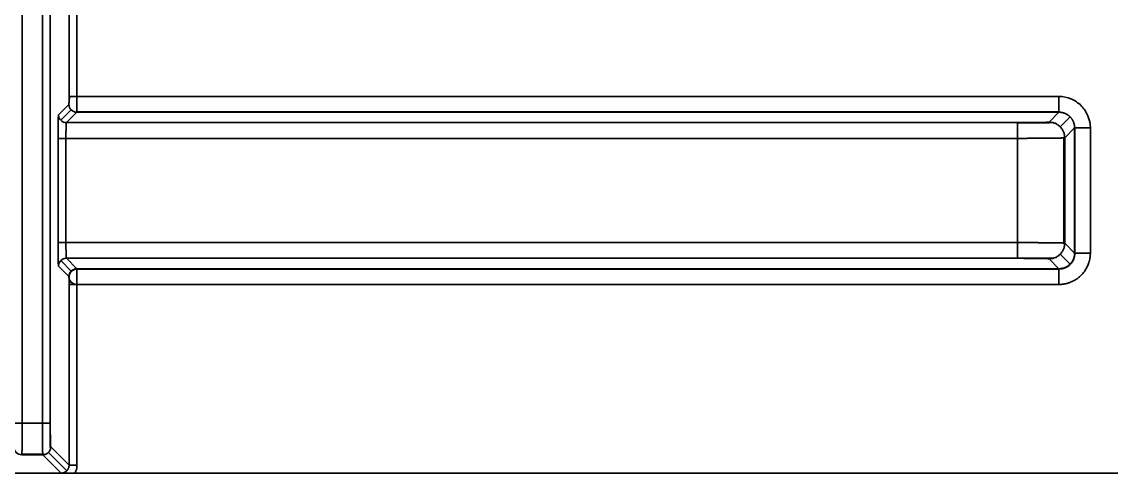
# Model space of a CAD drawing. Header units: millimetres. Extents: x 72 to 604, y 117 to 376.
# Drawn here: x 392.8 to 462.5, y 222.5 to 251.4 of the extents above; entities that cross this region are included whole.
import ezdxf

# ---------------------------------------------------------------- set-up
doc = ezdxf.new("R2010")
doc.units = ezdxf.units.MM
doc.layers.add('4', color=7, linetype='Continuous', true_color=0xffffff)

msp = doc.modelspace()

# ---------------------------------------------------------------- linework, layer by layer
at = {"layer": '4', "color": 7, "linetype": 'Continuous', "lineweight": 35}
for p, q in [((392.829, 225.733), (392.829, 305.989)), ((394.122, 305.989), (394.122, 225.733)), ((394.624, 225.733), (394.624, 305.989)), ((395.826, 296.524), (395.826, 246.642)), ((395.835, 296.524), (395.835, 246.642)), ((396.329, 246.642), (396.329, 296.524)), ((395.15, 245.472), (395.818, 246.139)), ((396.329, 246.642), (395.826, 246.642)), ((459.133, 246.642), (396.329, 246.642)), ((459.133, 246.642), (459.133, 245.637)), ((395.965, 245.784), (395.298, 245.117)), ((396.32, 245.637), (395.653, 244.969)), ((396.188, 245.654), (396.19, 245.654)), ((396.32, 245.637), (459.133, 245.637)), ((459.133, 245.654), (396.322, 245.654)), ((458.5, 245.004), (459.133, 245.637)), ((459.211, 244.71), (459.844, 245.343)), ((456.49, 244.969), (395.653, 244.969)), ((460.138, 244.632), (459.505, 243.999)), ((460.138, 244.632), (461.143, 244.632)), ((460.138, 244.632), (460.138, 236.626)), ((460.155, 236.626), (460.155, 244.632)), ((461.143, 236.626), (461.143, 244.632)), ((395.125, 243.965), (395.125, 237.293)), ((395.125, 243.965), (395.627, 243.965)), ((395.133, 243.965), (395.133, 237.293)), ((395.627, 237.293), (395.627, 243.965)), ((395.627, 243.965), (456.49, 243.965)), ((456.49, 243.965), (456.49, 237.293)), ((459.453, 237.265), (459.453, 243.993)), ((459.505, 237.259), (459.505, 243.999)), ((395.627, 237.293), (395.125, 237.293)), ((456.49, 237.293), (395.627, 237.293)), ((459.505, 237.259), (460.138, 236.626)), ((395.653, 236.288), (456.491, 236.288)), ((395.653, 236.288), (396.32, 235.621)), ((459.133, 235.621), (458.5, 236.254)), ((459.844, 235.915), (459.211, 236.548)), ((395.818, 235.119), (395.15, 235.786)), ((395.298, 236.141), (395.965, 235.474)), ((459.133, 235.621), (396.32, 235.621)), ((396.322, 235.604), (459.133, 235.604)), ((395.826, 234.616), (396.329, 234.616)), ((395.826, 234.616), (395.826, 223.05)), ((395.835, 223.05), (395.835, 234.616)), ((396.329, 234.616), (459.133, 234.616)), ((396.329, 223.05), (396.329, 234.616)), ((392.829, 225.733), (392.326, 225.733)), ((394.122, 225.733), (392.829, 225.733)), ((392.803, 223.724), (394.148, 223.724)), ((392.807, 223.758), (394.143, 223.758)), ((395.324, 222.548), (394.148, 223.724)), ((395.679, 222.695), (394.503, 223.871)), ((394.65, 224.226), (395.826, 223.05)), ((396.329, 223.05), (395.826, 223.05)), ((396.189, 222.539), (129.027, 222.539)), ((522.465, 222.539), (396.189, 222.539))]:
    msp.add_line(p, q, dxfattribs=at)
for centre, major_axis, ratio, start_param, end_param in [((396.32, 246.139), (-0.355, 0.355), 0.999695, 0.78555, 2.356042), ((395.653, 245.472), (0.355, -0.355), 0.999695, 3.927154, 5.497635), ((456.49, 245.005), (2.01, 0), 0.017452, 4.712493, 5.714523), ((456.49, 245.005), (3.015, 0), 0.017455, 4.712379, 5.563696), ((456.49, 245.005), (2.01, 0), 0.017452, 5.714523, 6.265821), ((395.653, 235.786), (-0.355, -0.355), 0.999695, 3.927143, 5.497624), ((456.49, 236.253), (3.015, 0), 0.017455, 0.719488, 1.570807), ((456.49, 236.253), (-2.01, 0), 0.017452, 4.170798, 4.712247), ((456.49, 236.253), (-2.01, 0), 0.017452, 3.158969, 4.170798), ((459.15, 236.609), (0.711, -0.711), 0.999695, 5.480791, 7.08558), ((396.32, 235.119), (0.355, 0.355), 0.999695, 0.78555, 2.356042), ((396.329, 235.11), (0.466, 0.193), 0.975619, 1.201013, 4.303683), ((392.802, 225.733), (0, 2.01), 0.013091, 3.159046, 4.712389), ((394.651, 225.733), (0, 2.01), 0.017455, 1.570788, 2.530175), ((394.651, 225.733), (0, -1.508), 0.017452, 4.712459, 5.807252), ((394.651, 225.733), (0, -1.508), 0.017452, 5.807256, 6.265803), ((392.803, 224.226), (0.355, -0.355), 0.999695, 3.927143, 5.497635)]:
    msp.add_ellipse(centre, major_axis=major_axis, ratio=ratio, start_param=start_param, end_param=end_param, dxfattribs=at)
for points, degree, knots in [([(395.818, 246.139), (395.819, 246.141), (395.821, 246.183), (395.822, 246.222), (395.824, 246.294), (395.825, 246.364), (395.826, 246.545), (395.826, 246.642)], 2, [0, 0, 0, 0.25, 0.25, 0.5, 0.5, 0.75, 1, 1, 1]), ([(395.862, 246.642), (395.856, 246.6), (395.845, 246.525), (395.833, 246.429), (395.826, 246.356), (395.824, 246.323), (395.824, 246.31)], 3, [0, 0, 0, 0, 0.27744, 0.536494, 0.777234, 1, 1, 1, 1]), ([(396.329, 246.642), (396.329, 246.636), (396.329, 246.626), (396.329, 246.611), (396.329, 246.595), (396.329, 246.579), (396.329, 246.563), (396.329, 246.547), (396.329, 246.531), (396.329, 246.515), (396.329, 246.498), (396.329, 246.482), (396.329, 246.465), (396.329, 246.449), (396.328, 246.432), (396.328, 246.415), (396.328, 246.398), (396.328, 246.381), (396.328, 246.364), (396.328, 246.347), (396.328, 246.33), (396.328, 246.312), (396.328, 246.295), (396.328, 246.278), (396.328, 246.261), (396.328, 246.243), (396.328, 246.226), (396.328, 246.209), (396.328, 246.191), (396.328, 246.174), (396.327, 246.157), (396.327, 246.14), (396.327, 246.123), (396.327, 246.106), (396.327, 246.089), (396.327, 246.072), (396.327, 246.056), (396.327, 246.039), (396.327, 246.023), (396.327, 246.006), (396.326, 245.99), (396.326, 245.974), (396.326, 245.959), (396.326, 245.943), (396.326, 245.928), (396.326, 245.913), (396.326, 245.898), (396.325, 245.883), (396.325, 245.869), (396.325, 245.855), (396.325, 245.841), (396.325, 245.827), (396.325, 245.814), (396.325, 245.802), (396.324, 245.789), (396.324, 245.777), (396.324, 245.765), (396.324, 245.754), (396.324, 245.743), (396.324, 245.733), (396.323, 245.723), (396.323, 245.713), (396.323, 245.704), (396.323, 245.696), (396.323, 245.688), (396.322, 245.68), (396.322, 245.673), (396.322, 245.667), (396.322, 245.661), (396.322, 245.656), (396.321, 245.651), (396.321, 245.647), (396.321, 245.644), (396.321, 245.641), (396.321, 245.639), (396.32, 245.637), (396.32, 245.637), (396.32, 245.637)], 3, [0, 0, 0, 0, 0.009845, 0.019785, 0.029818, 0.039946, 0.050169, 0.060485, 0.070896, 0.081401, 0.092001, 0.102694, 0.113482, 0.124364, 0.135341, 0.146411, 0.157576, 0.168836, 0.180189, 0.191637, 0.203179, 0.214816, 0.226546, 0.238371, 0.25029, 0.262304, 0.274411, 0.286613, 0.29891, 0.3113, 0.323785, 0.336364, 0.349038, 0.361805, 0.374667, 0.387623, 0.400674, 0.413819, 0.427058, 0.440391, 0.453819, 0.467341, 0.480957, 0.494667, 0.508472, 0.522371, 0.536364, 0.550451, 0.564633, 0.578909, 0.59328, 0.607744, 0.622303, 0.636956, 0.651704, 0.666546, 0.681482, 0.696512, 0.711636, 0.726855, 0.742168, 0.757576, 0.773078, 0.788673, 0.804364, 0.820148, 0.836027, 0.852, 0.868067, 0.884229, 0.900485, 0.916835, 0.933279, 0.949818, 0.966451, 0.983178, 1, 1, 1, 1]), ([(460.138, 244.632), (460.138, 244.637), (460.138, 244.648), (460.137, 244.665), (460.137, 244.681), (460.136, 244.698), (460.134, 244.714), (460.133, 244.73), (460.131, 244.747), (460.129, 244.763), (460.127, 244.779), (460.124, 244.796), (460.122, 244.812), (460.118, 244.828), (460.115, 244.844), (460.112, 244.86), (460.108, 244.876), (460.104, 244.892), (460.099, 244.908), (460.095, 244.924), (460.09, 244.939), (460.084, 244.955), (460.079, 244.97), (460.073, 244.986), (460.068, 245.001), (460.061, 245.017), (460.055, 245.032), (460.048, 245.047), (460.041, 245.062), (460.034, 245.076), (460.027, 245.091), (460.019, 245.106), (460.011, 245.12), (460.003, 245.134), (459.995, 245.149), (459.986, 245.163), (459.978, 245.177), (459.969, 245.19), (459.959, 245.204), (459.95, 245.217), (459.94, 245.231), (459.93, 245.244), (459.92, 245.257), (459.91, 245.269), (459.899, 245.282), (459.888, 245.295), (459.878, 245.307), (459.866, 245.319), (459.855, 245.331), (459.844, 245.343), (459.832, 245.354), (459.82, 245.365), (459.808, 245.377), (459.796, 245.387), (459.783, 245.398), (459.77, 245.409), (459.758, 245.419), (459.745, 245.429), (459.732, 245.439), (459.718, 245.449), (459.705, 245.458), (459.691, 245.467), (459.678, 245.477), (459.664, 245.485), (459.65, 245.494), (459.635, 245.502), (459.621, 245.51), (459.607, 245.518), (459.592, 245.526), (459.577, 245.533), (459.563, 245.54), (459.548, 245.547), (459.533, 245.554), (459.518, 245.56), (459.502, 245.566), (459.487, 245.572), (459.471, 245.578), (459.456, 245.583), (459.44, 245.589), (459.425, 245.594), (459.409, 245.598), (459.393, 245.603), (459.377, 245.607), (459.361, 245.611), (459.345, 245.614), (459.329, 245.617), (459.313, 245.621), (459.297, 245.623), (459.28, 245.626), (459.264, 245.628), (459.248, 245.63), (459.231, 245.632), (459.215, 245.633), (459.199, 245.635), (459.182, 245.636), (459.166, 245.636), (459.149, 245.637), (459.138, 245.637), (459.133, 245.637)], 3, [0, 0, 0, 0, 0.010421, 0.020841, 0.031262, 0.041682, 0.052101, 0.062521, 0.07294, 0.083359, 0.093778, 0.104197, 0.114615, 0.125033, 0.135451, 0.145869, 0.156287, 0.166704, 0.177122, 0.187539, 0.197956, 0.208372, 0.218789, 0.229206, 0.239622, 0.250038, 0.260454, 0.27087, 0.281286, 0.291702, 0.302117, 0.312533, 0.322948, 0.333364, 0.343779, 0.354194, 0.364609, 0.375024, 0.385439, 0.395854, 0.406269, 0.416683, 0.427098, 0.437513, 0.447927, 0.458342, 0.468756, 0.479171, 0.489586, 0.5, 0.510415, 0.520829, 0.531244, 0.541658, 0.552073, 0.562488, 0.572902, 0.583317, 0.593732, 0.604147, 0.614561, 0.624976, 0.635391, 0.645806, 0.656222, 0.666637, 0.677052, 0.687467, 0.697883, 0.708299, 0.718714, 0.72913, 0.739546, 0.749962, 0.760378, 0.770795, 0.781211, 0.791628, 0.802045, 0.812461, 0.822879, 0.833296, 0.843713, 0.854131, 0.864549, 0.874967, 0.885385, 0.895803, 0.906222, 0.916641, 0.92706, 0.937479, 0.947899, 0.958319, 0.968738, 0.979159, 0.989579, 1, 1, 1, 1]), ([(395.653, 244.969), (395.653, 244.969), (395.652, 244.969), (395.652, 244.968), (395.652, 244.967), (395.651, 244.966), (395.651, 244.965), (395.65, 244.963), (395.65, 244.961), (395.65, 244.959), (395.649, 244.956), (395.649, 244.953), (395.648, 244.95), (395.648, 244.947), (395.648, 244.944), (395.647, 244.94), (395.647, 244.936), (395.646, 244.932), (395.646, 244.928), (395.646, 244.923), (395.645, 244.918), (395.645, 244.913), (395.645, 244.908), (395.644, 244.903), (395.644, 244.897), (395.644, 244.891), (395.643, 244.885), (395.643, 244.879), (395.643, 244.873), (395.642, 244.866), (395.642, 244.86), (395.642, 244.853), (395.641, 244.846), (395.641, 244.839), (395.641, 244.831), (395.64, 244.824), (395.64, 244.816), (395.64, 244.808), (395.639, 244.8), (395.639, 244.792), (395.639, 244.784), (395.638, 244.776), (395.638, 244.767), (395.638, 244.759), (395.638, 244.75), (395.637, 244.741), (395.637, 244.732), (395.637, 244.723), (395.637, 244.714), (395.636, 244.705), (395.636, 244.695), (395.636, 244.686), (395.635, 244.676), (395.635, 244.667), (395.635, 244.657), (395.635, 244.647), (395.635, 244.637), (395.634, 244.627), (395.634, 244.617), (395.634, 244.607), (395.634, 244.597), (395.633, 244.586), (395.633, 244.576), (395.633, 244.566), (395.633, 244.555), (395.633, 244.545), (395.632, 244.534), (395.632, 244.524), (395.632, 244.513), (395.632, 244.503), (395.632, 244.492), (395.631, 244.481), (395.631, 244.47), (395.631, 244.46), (395.631, 244.449), (395.631, 244.438), (395.631, 244.427), (395.63, 244.416), (395.63, 244.406), (395.63, 244.395), (395.63, 244.384), (395.63, 244.373), (395.63, 244.362), (395.63, 244.351), (395.629, 244.34), (395.629, 244.329), (395.629, 244.318), (395.629, 244.308), (395.629, 244.297), (395.629, 244.286), (395.629, 244.275), (395.629, 244.264), (395.628, 244.253), (395.628, 244.243), (395.628, 244.232), (395.628, 244.221), (395.628, 244.21), (395.628, 244.2), (395.628, 244.189), (395.628, 244.178), (395.628, 244.168), (395.628, 244.157), (395.628, 244.147), (395.628, 244.136), (395.628, 244.126), (395.627, 244.115), (395.627, 244.105), (395.627, 244.095), (395.627, 244.084), (395.627, 244.074), (395.627, 244.064), (395.627, 244.054), (395.627, 244.044), (395.627, 244.033), (395.627, 244.023), (395.627, 244.014), (395.627, 244.004), (395.627, 243.994), (395.627, 243.984), (395.627, 243.974), (395.627, 243.968), (395.627, 243.965)], 3, [0, 0, 0, 0, 0.010616, 0.021194, 0.031734, 0.042238, 0.052703, 0.063131, 0.073522, 0.083875, 0.094191, 0.104469, 0.114709, 0.124913, 0.135078, 0.145206, 0.155297, 0.16535, 0.175365, 0.185344, 0.195284, 0.205187, 0.215053, 0.224881, 0.234671, 0.244424, 0.25414, 0.263818, 0.273459, 0.283062, 0.292627, 0.302155, 0.311646, 0.321099, 0.330514, 0.339892, 0.349233, 0.358536, 0.367802, 0.37703, 0.38622, 0.395373, 0.404489, 0.413567, 0.422607, 0.43161, 0.440576, 0.449504, 0.458395, 0.467248, 0.476063, 0.484841, 0.493582, 0.502285, 0.510951, 0.519579, 0.528169, 0.536723, 0.545238, 0.553716, 0.562157, 0.57056, 0.578926, 0.587254, 0.595545, 0.603798, 0.612013, 0.620192, 0.628332, 0.636436, 0.644501, 0.65253, 0.66052, 0.668474, 0.676389, 0.684268, 0.692109, 0.699912, 0.707678, 0.715406, 0.723097, 0.73075, 0.738366, 0.745945, 0.753486, 0.760989, 0.768455, 0.775883, 0.783274, 0.790628, 0.797944, 0.805223, 0.812464, 0.819667, 0.826833, 0.833962, 0.841053, 0.848107, 0.855123, 0.862102, 0.869043, 0.875947, 0.882813, 0.889642, 0.896433, 0.903187, 0.909904, 0.916583, 0.923224, 0.929828, 0.936395, 0.942924, 0.949416, 0.95587, 0.962287, 0.968666, 0.975008, 0.981312, 0.987579, 0.993808, 1, 1, 1, 1]), ([(456.49, 244.969), (456.49, 244.968), (456.49, 244.961), (456.49, 244.934), (456.49, 244.914), (456.49, 244.862), (456.49, 244.831), (456.49, 244.757), (456.49, 244.715), (456.49, 244.623), (456.49, 244.572), (456.49, 244.463), (456.49, 244.405), (456.49, 244.285), (456.49, 244.222), (456.49, 244.095), (456.49, 244.03), (456.49, 243.965)], 3, [0, 0, 0, 0, 0.125, 0.125, 0.25, 0.25, 0.375, 0.375, 0.5, 0.5, 0.625, 0.625, 0.75, 0.75, 0.875, 0.875, 1, 1, 1, 1]), ([(459.505, 243.999), (459.505, 244.065), (459.498, 244.131), (459.473, 244.26), (459.454, 244.323), (459.403, 244.444), (459.372, 244.503), (459.299, 244.612), (459.257, 244.663), (459.164, 244.756), (459.113, 244.798), (459.004, 244.871), (458.945, 244.902), (458.824, 244.953), (458.761, 244.972), (458.632, 244.997), (458.566, 245.004), (458.5, 245.004)], 3, [0, 0, 0, 0, 0.125, 0.125, 0.25, 0.25, 0.375, 0.375, 0.5, 0.5, 0.625, 0.625, 0.75, 0.75, 0.875, 0.875, 1, 1, 1, 1]), ([(459.505, 243.999), (459.505, 243.999), (459.504, 243.999), (459.503, 243.998), (459.502, 243.998), (459.501, 243.998), (459.499, 243.997), (459.497, 243.997), (459.495, 243.997), (459.493, 243.996), (459.49, 243.996), (459.488, 243.996), (459.485, 243.996), (459.481, 243.995), (459.478, 243.995), (459.474, 243.995), (459.47, 243.994), (459.466, 243.994), (459.462, 243.994), (459.457, 243.993), (459.452, 243.993), (459.447, 243.993), (459.442, 243.993), (459.437, 243.992), (459.431, 243.992), (459.426, 243.992), (459.42, 243.991), (459.414, 243.991), (459.408, 243.991), (459.401, 243.991), (459.395, 243.99), (459.388, 243.99), (459.381, 243.99), (459.374, 243.989), (459.367, 243.989), (459.359, 243.989), (459.352, 243.989), (459.344, 243.988), (459.336, 243.988), (459.329, 243.988), (459.32, 243.988), (459.312, 243.987), (459.304, 243.987), (459.295, 243.987), (459.287, 243.987), (459.278, 243.986), (459.269, 243.986), (459.26, 243.986), (459.251, 243.986), (459.242, 243.985), (459.233, 243.985), (459.224, 243.985), (459.214, 243.985), (459.205, 243.985), (459.195, 243.984), (459.185, 243.984), (459.175, 243.984), (459.165, 243.984), (459.155, 243.983), (459.145, 243.983), (459.135, 243.983), (459.125, 243.983), (459.115, 243.983), (459.104, 243.982), (459.094, 243.982), (459.083, 243.982), (459.073, 243.982), (459.062, 243.981), (459.051, 243.981), (459.041, 243.981), (459.03, 243.981), (459.019, 243.981), (459.008, 243.98), (458.997, 243.98), (458.986, 243.98), (458.975, 243.98), (458.964, 243.98), (458.953, 243.98), (458.942, 243.979), (458.931, 243.979), (458.92, 243.979), (458.909, 243.979), (458.897, 243.979), (458.886, 243.978), (458.875, 243.978), (458.863, 243.978), (458.852, 243.978), (458.841, 243.978), (458.83, 243.978), (458.818, 243.977), (458.807, 243.977), (458.796, 243.977), (458.784, 243.977), (458.773, 243.977), (458.761, 243.977), (458.75, 243.976), (458.739, 243.976), (458.727, 243.976), (458.716, 243.976), (458.705, 243.976), (458.693, 243.976), (458.682, 243.976), (458.671, 243.975), (458.66, 243.975), (458.648, 243.975), (458.637, 243.975), (458.626, 243.975), (458.615, 243.975), (458.593, 243.975), (458.559, 243.974), (458.514, 243.974), (458.468, 243.973), (458.422, 243.973), (458.375, 243.972), (458.327, 243.972), (458.278, 243.971), (458.229, 243.971), (458.18, 243.971), (458.129, 243.97), (458.079, 243.97), (458.028, 243.97), (457.976, 243.969), (457.924, 243.969), (457.871, 243.969), (457.818, 243.968), (457.765, 243.968), (457.711, 243.968), (457.657, 243.967), (457.603, 243.967), (457.549, 243.967), (457.494, 243.967), (457.439, 243.966), (457.383, 243.966), (457.328, 243.966), (457.273, 243.966), (457.217, 243.966), (457.161, 243.966), (457.105, 243.965), (457.049, 243.965), (456.993, 243.965), (456.937, 243.965), (456.881, 243.965), (456.825, 243.965), (456.769, 243.965), (456.713, 243.965), (456.657, 243.965), (456.602, 243.965), (456.546, 243.965), (456.509, 243.965), (456.49, 243.965)], 3, [0, 0, 0, 0, 0.006, 0.011975, 0.017925, 0.02385, 0.029749, 0.035624, 0.041474, 0.047299, 0.053098, 0.058873, 0.064623, 0.070347, 0.076047, 0.081721, 0.087371, 0.092995, 0.098594, 0.104169, 0.109718, 0.115242, 0.120742, 0.126216, 0.131665, 0.137089, 0.142488, 0.147863, 0.153212, 0.158536, 0.163835, 0.169109, 0.174357, 0.179581, 0.18478, 0.189954, 0.195103, 0.200226, 0.205325, 0.210399, 0.215447, 0.220471, 0.22547, 0.230443, 0.235392, 0.240315, 0.245214, 0.250087, 0.254935, 0.259759, 0.264557, 0.26933, 0.274078, 0.278802, 0.2835, 0.288173, 0.292821, 0.297444, 0.302042, 0.306615, 0.311163, 0.315686, 0.320184, 0.324657, 0.329104, 0.333527, 0.337925, 0.342298, 0.346645, 0.350968, 0.355265, 0.359538, 0.363785, 0.368008, 0.372205, 0.376378, 0.380525, 0.384648, 0.388745, 0.392817, 0.396864, 0.400887, 0.404884, 0.408856, 0.412803, 0.416725, 0.420622, 0.424494, 0.428341, 0.432163, 0.43596, 0.439732, 0.443479, 0.447201, 0.450897, 0.454569, 0.458216, 0.461837, 0.465434, 0.469006, 0.472552, 0.476074, 0.47957, 0.483042, 0.486488, 0.489909, 0.493306, 0.496677, 0.500023, 0.513175, 0.526294, 0.539379, 0.55243, 0.565448, 0.578433, 0.591384, 0.604301, 0.617185, 0.630036, 0.642853, 0.655637, 0.668387, 0.681104, 0.693788, 0.706438, 0.719054, 0.731637, 0.744187, 0.756703, 0.769185, 0.781635, 0.79405, 0.806433, 0.818781, 0.831097, 0.843379, 0.855627, 0.867842, 0.880024, 0.892172, 0.904287, 0.916368, 0.928416, 0.94043, 0.952411, 0.964358, 0.976272, 0.988153, 1, 1, 1, 1]), ([(395.627, 237.293), (395.627, 237.288), (395.627, 237.278), (395.627, 237.262), (395.627, 237.247), (395.627, 237.231), (395.627, 237.215), (395.627, 237.199), (395.627, 237.183), (395.627, 237.166), (395.627, 237.15), (395.628, 237.134), (395.628, 237.117), (395.628, 237.1), (395.628, 237.083), (395.628, 237.067), (395.628, 237.05), (395.628, 237.033), (395.628, 237.016), (395.629, 236.998), (395.629, 236.981), (395.629, 236.964), (395.629, 236.947), (395.629, 236.93), (395.629, 236.912), (395.63, 236.895), (395.63, 236.878), (395.63, 236.86), (395.63, 236.843), (395.631, 236.826), (395.631, 236.809), (395.631, 236.792), (395.631, 236.775), (395.632, 236.758), (395.632, 236.741), (395.632, 236.724), (395.633, 236.707), (395.633, 236.691), (395.633, 236.674), (395.634, 236.658), (395.634, 236.642), (395.634, 236.626), (395.635, 236.61), (395.635, 236.595), (395.636, 236.579), (395.636, 236.564), (395.636, 236.549), (395.637, 236.535), (395.637, 236.52), (395.638, 236.506), (395.638, 236.493), (395.639, 236.479), (395.639, 236.466), (395.639, 236.453), (395.64, 236.441), (395.64, 236.429), (395.641, 236.417), (395.641, 236.406), (395.642, 236.395), (395.643, 236.385), (395.643, 236.375), (395.644, 236.365), (395.644, 236.356), (395.645, 236.348), (395.645, 236.34), (395.646, 236.332), (395.646, 236.325), (395.647, 236.319), (395.648, 236.313), (395.648, 236.308), (395.649, 236.303), (395.65, 236.299), (395.65, 236.295), (395.651, 236.293), (395.652, 236.291), (395.652, 236.289), (395.653, 236.289), (395.653, 236.288)], 3, [0, 0, 0, 0, 0.009842, 0.019778, 0.029809, 0.039934, 0.050153, 0.060467, 0.070874, 0.081377, 0.091973, 0.102664, 0.113449, 0.124329, 0.135303, 0.146371, 0.157533, 0.16879, 0.180141, 0.191587, 0.203127, 0.214761, 0.22649, 0.238313, 0.25023, 0.262242, 0.274348, 0.286549, 0.298844, 0.311233, 0.323716, 0.336294, 0.348967, 0.361733, 0.374594, 0.38755, 0.4006, 0.413744, 0.426983, 0.440316, 0.453743, 0.467265, 0.480881, 0.494592, 0.508396, 0.522296, 0.53629, 0.550378, 0.56456, 0.578837, 0.593208, 0.607674, 0.622234, 0.636889, 0.651638, 0.666481, 0.681419, 0.696451, 0.711578, 0.726799, 0.742114, 0.757524, 0.773028, 0.788627, 0.80432, 0.820107, 0.835989, 0.851965, 0.868036, 0.884201, 0.90046, 0.916814, 0.933262, 0.949805, 0.966442, 0.983174, 1, 1, 1, 1]), ([(459.505, 237.259), (459.505, 237.259), (459.504, 237.259), (459.504, 237.259), (459.503, 237.26), (459.501, 237.26), (459.5, 237.26), (459.498, 237.261), (459.496, 237.261), (459.494, 237.261), (459.492, 237.262), (459.489, 237.262), (459.487, 237.262), (459.484, 237.262), (459.481, 237.263), (459.478, 237.263), (459.474, 237.263), (459.47, 237.264), (459.467, 237.264), (459.463, 237.264), (459.458, 237.264), (459.454, 237.265), (459.45, 237.265), (459.445, 237.265), (459.44, 237.266), (459.435, 237.266), (459.43, 237.266), (459.425, 237.266), (459.419, 237.267), (459.413, 237.267), (459.408, 237.267), (459.402, 237.267), (459.396, 237.268), (459.39, 237.268), (459.383, 237.268), (459.377, 237.268), (459.37, 237.269), (459.364, 237.269), (459.357, 237.269), (459.35, 237.269), (459.343, 237.27), (459.336, 237.27), (459.328, 237.27), (459.321, 237.27), (459.313, 237.271), (459.306, 237.271), (459.298, 237.271), (459.29, 237.271), (459.282, 237.272), (459.274, 237.272), (459.266, 237.272), (459.258, 237.272), (459.25, 237.272), (459.241, 237.273), (459.233, 237.273), (459.224, 237.273), (459.216, 237.273), (459.207, 237.273), (459.198, 237.274), (459.19, 237.274), (459.181, 237.274), (459.172, 237.274), (459.163, 237.274), (459.154, 237.275), (459.145, 237.275), (459.135, 237.275), (459.126, 237.275), (459.117, 237.275), (459.108, 237.276), (459.098, 237.276), (459.089, 237.276), (459.079, 237.276), (459.07, 237.276), (459.06, 237.277), (459.051, 237.277), (459.041, 237.277), (459.031, 237.277), (459.022, 237.277), (459.012, 237.277), (459.002, 237.278), (458.993, 237.278), (458.983, 237.278), (458.973, 237.278), (458.963, 237.278), (458.953, 237.278), (458.944, 237.279), (458.934, 237.279), (458.924, 237.279), (458.914, 237.279), (458.904, 237.279), (458.894, 237.279), (458.884, 237.28), (458.874, 237.28), (458.865, 237.28), (458.855, 237.28), (458.845, 237.28), (458.835, 237.28), (458.825, 237.28), (458.815, 237.281), (458.805, 237.281), (458.796, 237.281), (458.786, 237.281), (458.776, 237.281), (458.766, 237.281), (458.756, 237.281), (458.747, 237.281), (458.737, 237.282), (458.727, 237.282), (458.718, 237.282), (458.708, 237.282), (458.698, 237.282), (458.689, 237.282), (458.679, 237.282), (458.669, 237.282), (458.66, 237.283), (458.65, 237.283), (458.641, 237.283), (458.632, 237.283), (458.622, 237.283), (458.613, 237.283), (458.592, 237.283), (458.559, 237.284), (458.514, 237.284), (458.469, 237.285), (458.422, 237.285), (458.375, 237.286), (458.327, 237.286), (458.278, 237.286), (458.229, 237.287), (458.18, 237.287), (458.13, 237.288), (458.079, 237.288), (458.028, 237.288), (457.976, 237.289), (457.924, 237.289), (457.871, 237.289), (457.819, 237.29), (457.765, 237.29), (457.712, 237.29), (457.658, 237.291), (457.603, 237.291), (457.549, 237.291), (457.494, 237.291), (457.439, 237.291), (457.384, 237.292), (457.328, 237.292), (457.273, 237.292), (457.217, 237.292), (457.161, 237.292), (457.105, 237.293), (457.049, 237.293), (456.993, 237.293), (456.937, 237.293), (456.881, 237.293), (456.825, 237.293), (456.769, 237.293), (456.713, 237.293), (456.657, 237.293), (456.602, 237.293), (456.546, 237.293), (456.509, 237.293), (456.49, 237.293)], 3, [0, 0, 0, 0, 0.005615, 0.011207, 0.016774, 0.022318, 0.027838, 0.033333, 0.038805, 0.044253, 0.049676, 0.055076, 0.060452, 0.065804, 0.071132, 0.076436, 0.081716, 0.086972, 0.092204, 0.097412, 0.102596, 0.107757, 0.112893, 0.118005, 0.123093, 0.128158, 0.133198, 0.138215, 0.143207, 0.148176, 0.153121, 0.158041, 0.162938, 0.167811, 0.172659, 0.177484, 0.182285, 0.187062, 0.191815, 0.196544, 0.201249, 0.20593, 0.210587, 0.21522, 0.21983, 0.224415, 0.228976, 0.233514, 0.238027, 0.242516, 0.246982, 0.251423, 0.255841, 0.260234, 0.264604, 0.26895, 0.273271, 0.277569, 0.281843, 0.286093, 0.290319, 0.294521, 0.298699, 0.302853, 0.306983, 0.311089, 0.315171, 0.319229, 0.323263, 0.327274, 0.33126, 0.335222, 0.339161, 0.343075, 0.346966, 0.350832, 0.354675, 0.358493, 0.362288, 0.366059, 0.369806, 0.373528, 0.377227, 0.380902, 0.384553, 0.38818, 0.391783, 0.395362, 0.398917, 0.402448, 0.405955, 0.409438, 0.412898, 0.416333, 0.419744, 0.423132, 0.426495, 0.429835, 0.43315, 0.436442, 0.439709, 0.442953, 0.446173, 0.449368, 0.45254, 0.455688, 0.458812, 0.461912, 0.464988, 0.46804, 0.471068, 0.474072, 0.477052, 0.480008, 0.48294, 0.485848, 0.488733, 0.491593, 0.494429, 0.497242, 0.50003, 0.513175, 0.526288, 0.539366, 0.552412, 0.565425, 0.578404, 0.591351, 0.604264, 0.617144, 0.629991, 0.642805, 0.655586, 0.668334, 0.681048, 0.69373, 0.706378, 0.718993, 0.731575, 0.744124, 0.75664, 0.769122, 0.781572, 0.793988, 0.806372, 0.818722, 0.831039, 0.843323, 0.855573, 0.867791, 0.879976, 0.892127, 0.904246, 0.916331, 0.928383, 0.940402, 0.952388, 0.96434, 0.97626, 0.988147, 1, 1, 1, 1]), ([(456.49, 237.293), (456.49, 237.228), (456.49, 237.163), (456.49, 237.035), (456.49, 236.973), (456.49, 236.852), (456.49, 236.795), (456.49, 236.686), (456.49, 236.635), (456.49, 236.542), (456.49, 236.5), (456.49, 236.427), (456.49, 236.396), (456.49, 236.344), (456.49, 236.324), (456.49, 236.297), (456.49, 236.29), (456.49, 236.288)], 3, [0, 0, 0, 0, 0.125, 0.125, 0.25, 0.25, 0.375, 0.375, 0.5, 0.5, 0.625, 0.625, 0.75, 0.75, 0.875, 0.875, 1, 1, 1, 1]), ([(458.5, 236.254), (458.566, 236.254), (458.632, 236.26), (458.761, 236.286), (458.824, 236.305), (458.945, 236.356), (459.004, 236.387), (459.113, 236.46), (459.164, 236.502), (459.257, 236.595), (459.299, 236.646), (459.372, 236.755), (459.403, 236.814), (459.454, 236.935), (459.473, 236.998), (459.498, 237.127), (459.505, 237.193), (459.505, 237.259)], 3, [0, 0, 0, 0, 0.125, 0.125, 0.25, 0.25, 0.375, 0.375, 0.5, 0.5, 0.625, 0.625, 0.75, 0.75, 0.875, 0.875, 1, 1, 1, 1]), ([(459.133, 235.621), (459.138, 235.621), (459.149, 235.621), (459.166, 235.622), (459.182, 235.622), (459.199, 235.623), (459.215, 235.624), (459.231, 235.626), (459.248, 235.628), (459.264, 235.63), (459.28, 235.632), (459.297, 235.634), (459.313, 235.637), (459.329, 235.64), (459.345, 235.644), (459.361, 235.647), (459.377, 235.651), (459.393, 235.655), (459.409, 235.66), (459.425, 235.664), (459.44, 235.669), (459.456, 235.674), (459.471, 235.68), (459.487, 235.685), (459.502, 235.691), (459.518, 235.698), (459.533, 235.704), (459.548, 235.711), (459.563, 235.717), (459.577, 235.725), (459.592, 235.732), (459.607, 235.74), (459.621, 235.748), (459.635, 235.756), (459.65, 235.764), (459.664, 235.773), (459.678, 235.781), (459.691, 235.79), (459.705, 235.8), (459.718, 235.809), (459.732, 235.819), (459.745, 235.829), (459.758, 235.839), (459.77, 235.849), (459.783, 235.86), (459.796, 235.87), (459.808, 235.881), (459.82, 235.892), (459.832, 235.904), (459.844, 235.915), (459.855, 235.927), (459.866, 235.939), (459.878, 235.951), (459.888, 235.963), (459.899, 235.976), (459.91, 235.988), (459.92, 236.001), (459.93, 236.014), (459.94, 236.027), (459.95, 236.041), (459.959, 236.054), (459.969, 236.068), (459.978, 236.081), (459.986, 236.095), (459.995, 236.109), (460.003, 236.123), (460.011, 236.138), (460.019, 236.152), (460.027, 236.167), (460.034, 236.181), (460.041, 236.196), (460.048, 236.211), (460.055, 236.226), (460.061, 236.241), (460.068, 236.257), (460.073, 236.272), (460.079, 236.287), (460.084, 236.303), (460.09, 236.319), (460.095, 236.334), (460.099, 236.35), (460.104, 236.366), (460.108, 236.382), (460.112, 236.398), (460.115, 236.414), (460.118, 236.43), (460.122, 236.446), (460.124, 236.462), (460.127, 236.479), (460.129, 236.495), (460.131, 236.511), (460.133, 236.527), (460.134, 236.544), (460.136, 236.56), (460.137, 236.577), (460.137, 236.593), (460.138, 236.61), (460.138, 236.621), (460.138, 236.626)], 3, [0, 0, 0, 0, 0.010421, 0.020841, 0.031262, 0.041682, 0.052101, 0.062521, 0.07294, 0.083359, 0.093778, 0.104197, 0.114615, 0.125033, 0.135451, 0.145869, 0.156287, 0.166704, 0.177122, 0.187539, 0.197956, 0.208372, 0.218789, 0.229206, 0.239622, 0.250038, 0.260454, 0.27087, 0.281286, 0.291702, 0.302117, 0.312533, 0.322948, 0.333364, 0.343779, 0.354194, 0.364609, 0.375024, 0.385439, 0.395854, 0.406269, 0.416683, 0.427098, 0.437513, 0.447927, 0.458342, 0.468756, 0.479171, 0.489586, 0.5, 0.510415, 0.520829, 0.531244, 0.541658, 0.552073, 0.562488, 0.572902, 0.583317, 0.593732, 0.604147, 0.614561, 0.624976, 0.635391, 0.645806, 0.656222, 0.666637, 0.677052, 0.687467, 0.697883, 0.708299, 0.718714, 0.72913, 0.739546, 0.749962, 0.760378, 0.770795, 0.781211, 0.791628, 0.802045, 0.812461, 0.822879, 0.833296, 0.843713, 0.854131, 0.864549, 0.874967, 0.885385, 0.895803, 0.906222, 0.916641, 0.92706, 0.937479, 0.947899, 0.958319, 0.968738, 0.979159, 0.989579, 1, 1, 1, 1]), ([(459.133, 234.616), (459.14, 234.616), (459.156, 234.616), (459.178, 234.617), (459.201, 234.617), (459.224, 234.618), (459.247, 234.619), (459.27, 234.621), (459.292, 234.622), (459.315, 234.624), (459.338, 234.627), (459.361, 234.629), (459.383, 234.632), (459.406, 234.635), (459.429, 234.638), (459.451, 234.641), (459.474, 234.645), (459.496, 234.649), (459.519, 234.653), (459.541, 234.657), (459.563, 234.662), (459.591, 234.668), (459.636, 234.679), (459.707, 234.698), (459.807, 234.731), (459.909, 234.771), (460.041, 234.832), (460.199, 234.919), (460.364, 235.034), (460.501, 235.151), (460.607, 235.258), (460.701, 235.366), (460.782, 235.476), (460.853, 235.585), (460.919, 235.703), (460.979, 235.828), (461.019, 235.928), (461.043, 236), (461.056, 236.041), (461.068, 236.081), (461.08, 236.122), (461.09, 236.163), (461.099, 236.205), (461.108, 236.246), (461.115, 236.288), (461.122, 236.33), (461.128, 236.372), (461.132, 236.414), (461.136, 236.456), (461.139, 236.499), (461.141, 236.541), (461.143, 236.584), (461.143, 236.612), (461.143, 236.626)], 3, [0, 0, 0, 0, 0.00723, 0.01446, 0.02169, 0.02892, 0.03615, 0.043381, 0.050611, 0.057842, 0.065072, 0.072303, 0.079535, 0.086766, 0.093998, 0.10123, 0.108463, 0.115695, 0.122929, 0.130162, 0.137396, 0.14463, 0.157308, 0.18074, 0.21492, 0.256822, 0.28545, 0.352752, 0.428162, 0.475959, 0.523768, 0.571586, 0.611748, 0.65316, 0.695825, 0.739748, 0.784933, 0.798372, 0.811813, 0.825254, 0.838696, 0.852139, 0.865582, 0.879026, 0.892469, 0.905913, 0.919356, 0.932798, 0.94624, 0.959681, 0.973122, 0.986562, 1, 1, 1, 1]), ([(396.32, 235.621), (396.32, 235.621), (396.32, 235.621), (396.32, 235.62), (396.321, 235.619), (396.321, 235.618), (396.321, 235.616), (396.321, 235.615), (396.321, 235.613), (396.321, 235.61), (396.321, 235.608), (396.322, 235.605), (396.322, 235.602), (396.322, 235.599), (396.322, 235.596), (396.322, 235.592), (396.322, 235.588), (396.322, 235.584), (396.322, 235.579), (396.323, 235.575), (396.323, 235.57), (396.323, 235.565), (396.323, 235.56), (396.323, 235.555), (396.323, 235.549), (396.323, 235.543), (396.323, 235.537), (396.323, 235.531), (396.324, 235.525), (396.324, 235.518), (396.324, 235.512), (396.324, 235.505), (396.324, 235.498), (396.324, 235.49), (396.324, 235.483), (396.324, 235.476), (396.324, 235.468), (396.325, 235.46), (396.325, 235.452), (396.325, 235.444), (396.325, 235.436), (396.325, 235.428), (396.325, 235.419), (396.325, 235.41), (396.325, 235.402), (396.325, 235.393), (396.325, 235.384), (396.325, 235.375), (396.326, 235.366), (396.326, 235.356), (396.326, 235.347), (396.326, 235.338), (396.326, 235.328), (396.326, 235.318), (396.326, 235.309), (396.326, 235.299), (396.326, 235.289), (396.326, 235.279), (396.326, 235.269), (396.326, 235.259), (396.327, 235.248), (396.327, 235.238), (396.327, 235.228), (396.327, 235.218), (396.327, 235.207), (396.327, 235.197), (396.327, 235.186), (396.327, 235.176), (396.327, 235.165), (396.327, 235.154), (396.327, 235.144), (396.327, 235.133), (396.327, 235.122), (396.327, 235.111), (396.327, 235.101), (396.328, 235.09), (396.328, 235.079), (396.328, 235.068), (396.328, 235.057), (396.328, 235.046), (396.328, 235.036), (396.328, 235.025), (396.328, 235.014), (396.328, 235.003), (396.328, 234.992), (396.328, 234.981), (396.328, 234.97), (396.328, 234.959), (396.328, 234.948), (396.328, 234.938), (396.328, 234.927), (396.328, 234.916), (396.328, 234.905), (396.328, 234.894), (396.328, 234.883), (396.328, 234.873), (396.328, 234.862), (396.328, 234.851), (396.328, 234.841), (396.328, 234.83), (396.328, 234.819), (396.329, 234.809), (396.329, 234.798), (396.329, 234.788), (396.329, 234.777), (396.329, 234.767), (396.329, 234.757), (396.329, 234.746), (396.329, 234.736), (396.329, 234.726), (396.329, 234.715), (396.329, 234.705), (396.329, 234.695), (396.329, 234.685), (396.329, 234.675), (396.329, 234.665), (396.329, 234.655), (396.329, 234.646), (396.329, 234.636), (396.329, 234.626), (396.329, 234.62), (396.329, 234.616)], 3, [0, 0, 0, 0, 0.010613, 0.021188, 0.031726, 0.042227, 0.05269, 0.063115, 0.073504, 0.083854, 0.094168, 0.104443, 0.114682, 0.124883, 0.135046, 0.145172, 0.155261, 0.165312, 0.175326, 0.185302, 0.195241, 0.205142, 0.215006, 0.224832, 0.234621, 0.244373, 0.254087, 0.263763, 0.273402, 0.283004, 0.292568, 0.302095, 0.311585, 0.321037, 0.330451, 0.339828, 0.349168, 0.35847, 0.367734, 0.376962, 0.386151, 0.395304, 0.404419, 0.413496, 0.422536, 0.431539, 0.440504, 0.449431, 0.458321, 0.467174, 0.475989, 0.484767, 0.493508, 0.502211, 0.510876, 0.519504, 0.528095, 0.536648, 0.545164, 0.553642, 0.562083, 0.570486, 0.578852, 0.58718, 0.595471, 0.603725, 0.611941, 0.62012, 0.628261, 0.636364, 0.644431, 0.65246, 0.660451, 0.668405, 0.676321, 0.684201, 0.692042, 0.699846, 0.707613, 0.715342, 0.723034, 0.730689, 0.738305, 0.745885, 0.753427, 0.760932, 0.768399, 0.775828, 0.783221, 0.790575, 0.797893, 0.805173, 0.812415, 0.81962, 0.826788, 0.833918, 0.84101, 0.848066, 0.855083, 0.862064, 0.869006, 0.875912, 0.88278, 0.88961, 0.896403, 0.903159, 0.909877, 0.916558, 0.923201, 0.929807, 0.936376, 0.942907, 0.9494, 0.955856, 0.962275, 0.968656, 0.975, 0.981306, 0.987575, 0.993806, 1, 1, 1, 1]), ([(395.826, 234.616), (395.826, 234.711), (395.826, 234.804), (395.825, 234.89), (395.824, 234.963), (395.823, 235.033), (395.819, 235.117), (395.818, 235.119)], 2, [0, 0, 0, 0.25, 0.25, 0.5, 0.5, 0.75, 1, 1, 1]), ([(395.824, 234.948), (395.824, 234.935), (395.826, 234.902), (395.833, 234.829), (395.845, 234.733), (395.856, 234.658), (395.862, 234.616)], 3, [0, 0, 0, 0, 0.222766, 0.463506, 0.72256, 1, 1, 1, 1]), ([(394.624, 225.733), (394.624, 225.733), (394.62, 225.733), (394.606, 225.733), (394.596, 225.733), (394.571, 225.733), (394.555, 225.733), (394.518, 225.733), (394.497, 225.733), (394.451, 225.733), (394.426, 225.733), (394.371, 225.733), (394.342, 225.733), (394.282, 225.733), (394.251, 225.733), (394.187, 225.733), (394.154, 225.733), (394.122, 225.733)], 3, [0, 0, 0, 0, 0.125, 0.125, 0.25, 0.25, 0.375, 0.375, 0.5, 0.5, 0.625, 0.625, 0.75, 0.75, 0.875, 0.875, 1, 1, 1, 1]), ([(394.148, 223.724), (394.148, 223.724), (394.147, 223.724), (394.147, 223.725), (394.147, 223.726), (394.147, 223.727), (394.146, 223.729), (394.146, 223.731), (394.146, 223.733), (394.145, 223.735), (394.145, 223.738), (394.145, 223.741), (394.144, 223.744), (394.144, 223.747), (394.144, 223.751), (394.144, 223.754), (394.143, 223.758), (394.143, 223.763), (394.143, 223.767), (394.143, 223.771), (394.142, 223.776), (394.142, 223.781), (394.142, 223.786), (394.141, 223.792), (394.141, 223.797), (394.141, 223.803), (394.141, 223.809), (394.14, 223.815), (394.14, 223.821), (394.14, 223.827), (394.14, 223.834), (394.139, 223.84), (394.139, 223.847), (394.139, 223.854), (394.139, 223.861), (394.139, 223.868), (394.138, 223.876), (394.138, 223.883), (394.138, 223.891), (394.138, 223.898), (394.137, 223.906), (394.137, 223.914), (394.137, 223.922), (394.137, 223.93), (394.136, 223.938), (394.136, 223.946), (394.136, 223.955), (394.136, 223.963), (394.136, 223.972), (394.135, 223.98), (394.135, 223.989), (394.135, 223.998), (394.135, 224.007), (394.135, 224.016), (394.134, 224.024), (394.134, 224.033), (394.134, 224.043), (394.134, 224.052), (394.134, 224.061), (394.134, 224.07), (394.133, 224.079), (394.133, 224.089), (394.133, 224.098), (394.133, 224.107), (394.133, 224.117), (394.132, 224.126), (394.132, 224.135), (394.132, 224.145), (394.132, 224.154), (394.132, 224.164), (394.132, 224.173), (394.132, 224.183), (394.131, 224.192), (394.131, 224.202), (394.131, 224.211), (394.131, 224.221), (394.131, 224.23), (394.131, 224.24), (394.131, 224.249), (394.13, 224.259), (394.13, 224.268), (394.13, 224.278), (394.13, 224.287), (394.13, 224.296), (394.13, 224.306), (394.13, 224.315), (394.129, 224.333), (394.129, 224.358), (394.129, 224.393), (394.128, 224.428), (394.128, 224.463), (394.127, 224.5), (394.127, 224.536), (394.127, 224.574), (394.126, 224.612), (394.126, 224.65), (394.126, 224.689), (394.125, 224.728), (394.125, 224.767), (394.125, 224.807), (394.125, 224.848), (394.124, 224.888), (394.124, 224.929), (394.124, 224.97), (394.124, 225.012), (394.124, 225.053), (394.123, 225.095), (394.123, 225.137), (394.123, 225.18), (394.123, 225.222), (394.123, 225.264), (394.123, 225.307), (394.122, 225.35), (394.122, 225.392), (394.122, 225.435), (394.122, 225.478), (394.122, 225.521), (394.122, 225.563), (394.122, 225.606), (394.122, 225.648), (394.122, 225.691), (394.122, 225.719), (394.122, 225.733)], 3, [0, 0, 0, 0, 0.007565, 0.01509, 0.022574, 0.030019, 0.037424, 0.044788, 0.052113, 0.059398, 0.066642, 0.073846, 0.081011, 0.088135, 0.095219, 0.102264, 0.109268, 0.116232, 0.123156, 0.13004, 0.136884, 0.143688, 0.150452, 0.157175, 0.163859, 0.170503, 0.177106, 0.18367, 0.190194, 0.196677, 0.20312, 0.209524, 0.215887, 0.22221, 0.228494, 0.234737, 0.24094, 0.247103, 0.253226, 0.259309, 0.265352, 0.271355, 0.277318, 0.28324, 0.289123, 0.294966, 0.300768, 0.306531, 0.312253, 0.317936, 0.323578, 0.329181, 0.334743, 0.340265, 0.345747, 0.351189, 0.356591, 0.361954, 0.367275, 0.372557, 0.377799, 0.383001, 0.388163, 0.393285, 0.398366, 0.403408, 0.408409, 0.413371, 0.418292, 0.423174, 0.428015, 0.432817, 0.437578, 0.442299, 0.44698, 0.451621, 0.456222, 0.460783, 0.465304, 0.469785, 0.474226, 0.478627, 0.482988, 0.487308, 0.491589, 0.495829, 0.50003, 0.515036, 0.529999, 0.54492, 0.559798, 0.574634, 0.589428, 0.604179, 0.618888, 0.633554, 0.648178, 0.66276, 0.677299, 0.691796, 0.70625, 0.720662, 0.735032, 0.749359, 0.763644, 0.777886, 0.792086, 0.806244, 0.820359, 0.834432, 0.848463, 0.862451, 0.876396, 0.8903, 0.90416, 0.917979, 0.931755, 0.945489, 0.95918, 0.972829, 0.986436, 1, 1, 1, 1]), ([(394.148, 223.724), (394.181, 223.724), (394.214, 223.727), (394.278, 223.74), (394.31, 223.749), (394.37, 223.775), (394.4, 223.79), (394.454, 223.827), (394.48, 223.848), (394.526, 223.894), (394.547, 223.92), (394.584, 223.974), (394.599, 224.003), (394.625, 224.064), (394.634, 224.096), (394.647, 224.16), (394.65, 224.193), (394.65, 224.226)], 3, [0, 0, 0, 0, 0.125, 0.125, 0.25, 0.25, 0.375, 0.375, 0.5, 0.5, 0.625, 0.625, 0.75, 0.75, 0.875, 0.875, 1, 1, 1, 1]), ([(395.324, 222.548), (395.327, 222.548), (395.334, 222.548), (395.345, 222.548), (395.355, 222.548), (395.366, 222.549), (395.376, 222.55), (395.387, 222.551), (395.397, 222.553), (395.408, 222.555), (395.418, 222.556), (395.428, 222.558), (395.439, 222.561), (395.449, 222.563), (395.459, 222.566), (395.469, 222.569), (395.479, 222.572), (395.489, 222.575), (395.499, 222.579), (395.509, 222.583), (395.519, 222.587), (395.528, 222.591), (395.538, 222.595), (395.547, 222.6), (395.557, 222.605), (395.566, 222.61), (395.575, 222.615), (395.584, 222.62), (395.593, 222.626), (395.602, 222.631), (395.611, 222.637), (395.619, 222.643), (395.628, 222.65), (395.636, 222.656), (395.644, 222.663), (395.652, 222.67), (395.66, 222.676), (395.668, 222.684), (395.676, 222.691), (395.683, 222.698), (395.69, 222.706), (395.697, 222.714), (395.704, 222.722), (395.711, 222.73), (395.718, 222.738), (395.724, 222.746), (395.73, 222.755), (395.737, 222.763), (395.742, 222.772), (395.748, 222.781), (395.754, 222.79), (395.759, 222.799), (395.764, 222.808), (395.769, 222.817), (395.774, 222.826), (395.779, 222.836), (395.783, 222.846), (395.787, 222.855), (395.791, 222.865), (395.795, 222.875), (395.798, 222.885), (395.802, 222.895), (395.805, 222.905), (395.808, 222.915), (395.811, 222.925), (395.813, 222.935), (395.815, 222.945), (395.817, 222.956), (395.819, 222.966), (395.821, 222.977), (395.822, 222.987), (395.824, 222.997), (395.825, 223.008), (395.825, 223.018), (395.826, 223.029), (395.826, 223.039), (395.826, 223.046), (395.826, 223.05)], 3, [0, 0, 0, 0, 0.013339, 0.026677, 0.040014, 0.053352, 0.066689, 0.080025, 0.093361, 0.106697, 0.120033, 0.133368, 0.146703, 0.160037, 0.173371, 0.186705, 0.200039, 0.213372, 0.226705, 0.240038, 0.253371, 0.266704, 0.280036, 0.293368, 0.3067, 0.320032, 0.333363, 0.346695, 0.360026, 0.373357, 0.386688, 0.400019, 0.41335, 0.426681, 0.440012, 0.453343, 0.466673, 0.480004, 0.493335, 0.506665, 0.519996, 0.533326, 0.546657, 0.559988, 0.573319, 0.586649, 0.59998, 0.613311, 0.626642, 0.639974, 0.653305, 0.666636, 0.679968, 0.6933, 0.706632, 0.719964, 0.733296, 0.746629, 0.759961, 0.773294, 0.786628, 0.799961, 0.813295, 0.826629, 0.839963, 0.853297, 0.866632, 0.879967, 0.893303, 0.906639, 0.919975, 0.933311, 0.946648, 0.959986, 0.973323, 0.986661, 1, 1, 1, 1]), ([(396.189, 222.539), (395.98, 222.539), (395.765, 222.541), (395.66, 222.542), (395.545, 222.544), (395.465, 222.545), (395.324, 222.548)], 2, [0, 0, 0, 0.5, 0.5, 0.75, 0.75, 1, 1, 1])]:
    msp.add_open_spline(points, degree=degree, knots=knots, dxfattribs=at)
for points in [[(461.143, 244.632), (461.143, 244.908), (461.037, 245.415), (460.593, 246.091), (459.917, 246.536), (459.409, 246.642), (459.133, 246.642)], [(395.15, 245.472), (395.147, 245.468), (395.14, 245.385), (395.132, 245.049), (395.126, 244.546), (395.125, 244.169), (395.125, 243.965)], [(395.125, 237.293), (395.125, 237.089), (395.126, 236.712), (395.132, 236.209), (395.14, 235.873), (395.147, 235.79), (395.15, 235.786)], [(396.329, 223.05), (396.329, 222.99), (396.318, 222.872), (396.271, 222.698), (396.22, 222.591), (396.189, 222.539)]]:
    msp.add_open_spline(points, degree=3, dxfattribs=at)
for points, weights in [([(461.143, 236.626), (460.562, 236.626), (460.148, 236.626), (460.138, 236.626)], [1.16737090868, 0.944209419265, 0.944209697106, 1.16737174221]), ([(459.133, 235.621), (459.133, 235.611), (459.133, 235.197), (459.133, 234.616)], [1.16737174221, 0.944209697106, 0.944209419265, 1.16737090868])]:
    msp.add_rational_spline(points, weights, degree=3, dxfattribs=at)

doc.saveas('drawing.dxf')
